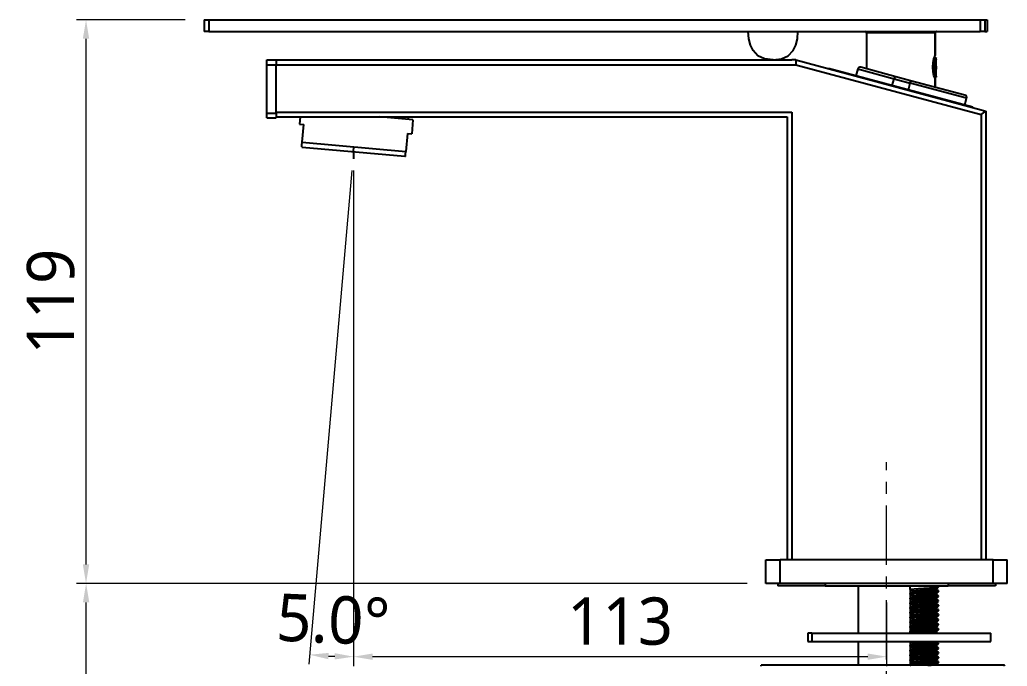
# Model space of a CAD drawing. Extents: x 0 to 790, y 0 to 579.
# Drawn here: x 324.6 to 533.3, y 228.8 to 365.4 of the extents above; entities that cross this region are included whole.
import ezdxf

# ---------------------------------------------------------------- set-up
doc = ezdxf.new("R2010")
doc.units = 0
doc.header["$LTSCALE"] = 10
doc.header["$MEASUREMENT"] = 0
doc.header["$PDMODE"] = 3
doc.header["$PDSIZE"] = -10
doc.linetypes.add('CENTER', pattern=[2, 1.25, -0.25, 0.25, -0.25])
doc.layers.get('0').update_dxf_attribs({"linetype": 'CONTINUOUS'})
doc.layers.get('DEFPOINTS').update_dxf_attribs({"linetype": 'CONTINUOUS'})
doc.layers.add('1', color=7, linetype='CONTINUOUS')
doc.layers.add('BODY', color=7, linetype='CONTINUOUS')
doc.styles.add('Daelim Dimension', font='NanumGothic_1.ttf')
doc.dimstyles.new('DEFAULT', dxfattribs={"dimscale": 2, "dimtxt": 2, "dimasz": 2, "dimexe": 0, "dimexo": 2, "dimgap": 1, "dimtad": 1, "dimdec": 0, "dimzin": 9, "dimdsep": 46, "dimtxsty": 'Daelim Dimension', "dimcen": 0.5, "dimclrd": 5, "dimclre": 5, "dimclrt": 256, "dimadec": 1, "dimazin": 0, "dimtfac": 1, "dimtdec": 0, "dimtix": 1, "dimtmove": 0, "dimatfit": 3, "dimfxl": 1, "dimtolj": 1, "dimtzin": 1, "dimlwd": 9, "dimlwe": 9, "dimarcsym": 0})

# ---------------------------------------------------------------- blocks, each defined once
blk = doc.blocks.new('*D11')
at = {"color": 5, "lineweight": 9, "ltscale": 0.5, "transparency": 16777216}
for p, q in [((395.18, 333.52), (395.18, 228.83)), ((507.82, 242.31), (507.82, 228.83)), ((503.82, 230.83), (399.18, 230.83))]:
    blk.add_line(p, q, dxfattribs=at)
at = {"color": 5, "ltscale": 0.5, "transparency": 16777216}
for points in [[(399.18, 231.5), (399.18, 230.16), (395.18, 230.83)], [(503.82, 231.5), (503.82, 230.16), (507.82, 230.83)]]:
    blk.add_solid(points, dxfattribs=at)
at = {"layer": 'DEFPOINTS', "color": 0, "ltscale": 0.5, "transparency": 16777216}
for p in [(395.18, 337.52), (507.82, 246.31), (395.18, 230.83)]:
    blk.add_point(p, dxfattribs=at)
at = {"color": 7, "ltscale": 0.5, "transparency": 16777216, "insert": (451.5, 238.28), "char_height": 10, "attachment_point": 5, "style": 'Daelim Dimension'}
blk.add_mtext('\\A1;113', dxfattribs=at)
blk = doc.blocks.new('*D12')
at = {"color": 5, "lineweight": 9, "ltscale": 0.5, "transparency": 16777216}
for p, q in [((394.83, 333.54), (385.7, 229.24)), ((395.18, 332), (395.18, 228.83))]:
    blk.add_line(p, q, dxfattribs=at)
blk.add_arc((395.18, 337.52), 106.69, 267.1482, 267.8518, dxfattribs=at)
at = {"color": 5, "ltscale": 0.5, "transparency": 16777216}
for points in [[(389.82, 230.3), (389.91, 231.63), (385.88, 231.24)], [(391.19, 231.57), (391.16, 230.24), (395.18, 230.83)]]:
    blk.add_solid(points, dxfattribs=at)
at = {"layer": 'DEFPOINTS', "color": 0, "ltscale": 0.5, "transparency": 16777216}
for p in [(395.26, 338.52), (395.18, 337.52), (395.18, 337.52), (395.18, 336), (388.97, 231.01)]:
    blk.add_point(p, dxfattribs=at)
at = {"color": 7, "ltscale": 0.5, "transparency": 16777216, "insert": (390.86, 238.61), "char_height": 10, "attachment_point": 5, "rotation": 357.5, "style": 'Daelim Dimension'}
blk.add_mtext('\\A1;5.0°', dxfattribs=at)
blk = doc.blocks.new('*D13')
at = {"color": 5, "lineweight": 9, "ltscale": 0.5, "transparency": 16777216}
for p, q in [((359.61, 365.37), (336.63, 365.37)), ((338.63, 250.31), (338.63, 361.37)), ((478.32, 246.31), (336.63, 246.31))]:
    blk.add_line(p, q, dxfattribs=at)
at = {"color": 5, "ltscale": 0.5, "transparency": 16777216}
for points in [[(337.96, 361.37), (339.3, 361.37), (338.63, 365.37)], [(337.96, 250.31), (339.3, 250.31), (338.63, 246.31)]]:
    blk.add_solid(points, dxfattribs=at)
at = {"layer": 'DEFPOINTS', "color": 0, "ltscale": 0.5, "transparency": 16777216}
for p in [(338.63, 365.37), (363.61, 365.37), (482.32, 246.31)]:
    blk.add_point(p, dxfattribs=at)
at = {"color": 7, "ltscale": 0.5, "transparency": 16777216, "insert": (331.19, 305.84), "char_height": 10, "attachment_point": 5, "rotation": 90, "style": 'Daelim Dimension'}
blk.add_mtext('\\A1;119', dxfattribs=at)
blk = doc.blocks.new('*D15')
at = {"color": 5, "lineweight": 9, "ltscale": 0.5, "transparency": 16777216}
for p, q in [((478.32, 246.31), (336.65, 246.31)), ((338.65, 140.37), (338.65, 242.31)), ((492.32, 136.37), (336.65, 136.37))]:
    blk.add_line(p, q, dxfattribs=at)
at = {"color": 5, "ltscale": 0.5, "transparency": 16777216}
for points in [[(337.98, 242.31), (339.32, 242.31), (338.65, 246.31)], [(337.98, 140.37), (339.32, 140.37), (338.65, 136.37)]]:
    blk.add_solid(points, dxfattribs=at)
at = {"layer": 'DEFPOINTS', "color": 0, "ltscale": 0.5, "transparency": 16777216}
for p in [(338.65, 246.31), (482.32, 246.31), (496.32, 136.37)]:
    blk.add_point(p, dxfattribs=at)
at = {"color": 7, "ltscale": 0.5, "transparency": 16777216, "insert": (331.22, 191.34), "char_height": 10, "attachment_point": 5, "rotation": 90, "style": 'Daelim Dimension'}
blk.add_mtext('\\A1;550', dxfattribs=at)

msp = doc.modelspace()

# ---------------------------------------------------------------- linework, layer by layer
at = {"color": 7}
msp.add_line((527.82, 345.36), (528.82, 346.09), dxfattribs=at)
at = {"ltscale": 0.5}
for q in [(395.26, 338.52), (395.18, 336)]:
    msp.add_line((395.18, 337.52), q, dxfattribs=at)
at = {"layer": '1', "color": 7, "linetype": 'Continuous'}
for p, q in [((363.61, 365.37), (364.6, 365.37)), ((363.61, 365.37), (363.61, 362.87)), ((364.6, 365.37), (527.59, 365.37)), ((364.6, 365.37), (364.6, 362.87)), ((527.59, 365.37), (528.6, 365.37)), ((527.59, 365.37), (527.59, 362.87)), ((528.6, 365.37), (529.04, 365.37)), ((528.6, 365.37), (528.6, 362.87)), ((529.04, 365.37), (529.04, 362.87)), ((364.6, 362.87), (363.61, 362.87)), ((364.6, 362.87), (527.59, 362.87)), ((503.57, 362.57), (503.57, 354.99)), ((518.07, 362.57), (503.57, 362.57)), ((518.07, 357.8), (518.07, 362.57)), ((518.07, 362.57), (518.07, 362.57)), ((518.07, 362.57), (518.07, 357.82)), ((528.6, 362.87), (527.59, 362.87)), ((528.6, 362.87), (529.04, 362.87)), ((518.07, 357.82), (518.07, 357.81)), ((376.82, 355.87), (376.82, 356.87)), ((376.82, 356.87), (378.82, 356.87)), ((376.82, 345.67), (376.82, 355.87)), ((376.82, 355.87), (378.82, 355.87)), ((378.82, 356.87), (486.82, 356.87)), ((378.82, 356.87), (378.82, 355.87)), ((378.82, 355.87), (488.62, 355.87)), ((378.82, 345.67), (378.82, 355.87)), ((486.82, 356.87), (487.82, 356.87)), ((488.62, 356.87), (487.82, 356.87)), ((488.62, 356.87), (527.82, 346.36)), ((488.62, 356.87), (488.62, 355.87)), ((488.62, 355.87), (527.82, 345.36)), ((526.07, 346.9), (495.57, 355.07)), ((495.57, 355.07), (495.57, 355)), ((501.74, 354.97), (501.35, 353.52)), ((501.74, 354.97), (509.41, 352.91)), ((509.77, 353.33), (502.35, 355.32)), ((518.02, 353.95), (518.02, 354.94)), ((509.02, 351.46), (509.41, 352.91)), ((509.41, 352.91), (512.83, 351.99)), ((512.9, 352.49), (509.77, 353.33)), ((518.07, 351.11), (518.07, 352.92)), ((518.07, 352.92), (518.07, 351.11)), ((518.11, 353.05), (518.32, 353.27)), ((518.32, 353.43), (518.32, 353.27)), ((512.45, 350.55), (512.83, 351.99)), ((524.73, 348.81), (512.83, 351.99)), ((524.38, 349.42), (512.9, 352.49)), ((524.34, 347.36), (524.73, 348.81)), ((526.07, 346.9), (526.07, 346.83)), ((376.82, 344.67), (376.82, 345.67)), ((376.82, 345.67), (378.82, 345.67)), ((376.82, 344.67), (378.82, 344.67)), ((378.82, 345.87), (487.82, 345.87)), ((378.82, 345.67), (378.82, 344.67)), ((378.82, 344.87), (486.82, 344.87)), ((383.87, 344.87), (383.74, 343.34)), ((407.71, 344.25), (400.73, 344.87)), ((406.76, 344.87), (406.71, 344.34)), ((486.82, 344.87), (486.82, 337.81)), ((487.82, 345.87), (487.82, 337.81)), ((527.82, 346.36), (528.82, 346.09)), ((527.82, 345.36), (527.82, 337.81)), ((528.82, 346.09), (528.82, 337.81)), ((383.74, 343.34), (384.64, 343.26)), ((384.31, 339.48), (384.64, 343.26)), ((407.71, 344.25), (407.45, 341.27)), ((406.55, 341.34), (406.22, 337.56)), ((406.55, 341.34), (407.45, 341.27)), ((384.31, 339.48), (406.22, 337.56)), ((384.32, 338.47), (384.32, 338.47)), ((384.32, 338.47), (406.03, 336.57)), ((486.82, 337.81), (486.82, 251.31)), ((487.82, 337.81), (487.82, 251.31)), ((527.82, 337.81), (527.82, 251.31)), ((528.82, 337.81), (528.82, 251.31)), ((482.32, 251.31), (485.32, 251.31)), ((482.32, 246.31), (482.32, 251.31)), ((530.32, 251.31), (485.32, 251.31)), ((485.32, 246.31), (485.32, 251.31)), ((530.32, 246.31), (530.32, 251.31)), ((530.32, 251.31), (533.32, 251.31)), ((533.32, 246.31), (533.32, 251.31)), ((485.32, 246.31), (482.32, 246.31)), ((484.82, 246.31), (484.82, 245.81)), ((530.32, 246.31), (485.32, 246.31)), ((494.82, 246.31), (494.82, 245.81)), ((520.82, 246.31), (520.82, 245.81)), ((533.32, 246.31), (530.32, 246.31)), ((530.82, 246.31), (530.82, 245.81)), ((494.82, 245.81), (484.82, 245.81)), ((494.82, 245.81), (520.82, 245.81)), ((501.82, 245.81), (501.82, 235.81)), ((512.82, 245.03), (512.82, 245.81)), ((512.82, 245.02), (512.82, 244.21)), ((512.82, 244.03), (512.82, 244.2)), ((518.82, 245.53), (518.82, 245.81)), ((518.82, 244.53), (518.82, 244.7)), ((530.82, 245.81), (520.82, 245.81)), ((512.82, 244.02), (512.82, 243.2)), ((512.82, 243.03), (512.82, 243.2)), ((512.82, 243.03), (512.82, 242.2)), ((512.82, 242.03), (512.82, 242.2)), ((518.82, 243.53), (518.82, 243.7)), ((518.82, 242.53), (518.82, 242.7)), ((512.82, 242.03), (512.82, 241.2)), ((512.82, 241.03), (512.82, 241.2)), ((512.82, 241.02), (512.82, 240.2)), ((512.82, 240.03), (512.82, 240.2)), ((512.82, 240.03), (512.82, 239.2)), ((513.39, 241.52), (513.39, 241.54)), ((518.82, 241.53), (518.82, 241.7)), ((518.82, 240.53), (518.82, 240.7)), ((512.82, 239.03), (512.82, 239.2)), ((512.82, 239.03), (512.82, 238.2)), ((512.82, 238.03), (512.82, 238.2)), ((512.82, 238.02), (512.82, 237.2)), ((515.54, 237.75), (515.54, 237.95)), ((518.82, 239.53), (518.82, 239.7)), ((518.82, 238.53), (518.82, 238.7)), ((512.82, 237.03), (512.82, 237.2)), ((512.82, 237.02), (512.82, 236.2)), ((512.82, 236.03), (512.82, 236.2)), ((512.82, 236.03), (512.82, 235.81)), ((518.82, 237.53), (518.82, 237.7)), ((518.82, 236.53), (518.82, 236.7)), ((491.17, 235.81), (491.17, 234.01)), ((492.02, 235.81), (491.17, 235.81)), ((491.17, 234.01), (492.02, 234.01)), ((492.02, 235.81), (529.82, 235.81)), ((492.02, 235.81), (492.02, 234.01)), ((492.02, 234.01), (529.82, 234.01)), ((501.82, 234.01), (501.82, 229.01)), ((512.82, 234.01), (512.82, 233.2)), ((518.25, 234), (518.25, 234.01)), ((529.82, 234.01), (529.82, 235.81)), ((512.82, 233.03), (512.82, 233.2)), ((512.82, 233.2), (512.82, 233.2)), ((512.82, 233.02), (512.82, 232.21)), ((512.82, 232.03), (512.82, 232.2)), ((512.82, 232.03), (512.82, 231.2)), ((518.82, 233.53), (518.82, 233.7)), ((518.82, 232.53), (518.82, 232.7)), ((518.82, 231.53), (518.82, 231.7)), ((512.82, 231.03), (512.82, 231.2)), ((512.82, 231.03), (512.82, 230.21)), ((512.82, 230.03), (512.82, 230.2)), ((512.82, 230.02), (512.82, 229.21)), ((518.82, 230.53), (518.82, 230.7)), ((518.82, 229.53), (518.82, 229.7)), ((532.62, 229.01), (481.32, 229.01)), ((512.82, 229.03), (512.82, 229.2)), ((512.82, 229.03), (512.82, 229.01))]:
    msp.add_line(p, q, dxfattribs=at)
for points in [[(483.82, 356.87, 0), (482.03, 357.09, 0), (480.63, 357.75, 0), (479.59, 358.86, 0), (479.03, 360, 0), (478.68, 361.35, 0), (478.57, 362.87, 0)], [(483.82, 356.87, 0), (485.61, 357.09, 0), (487.01, 357.75, 0), (488.05, 358.86, 0), (488.61, 360, 0), (488.96, 361.35, 0), (489.07, 362.87, 0)], [(518.37, 362.87, 0), (518.36, 362.87, 0), (518.35, 362.86, 0), (518.34, 362.86, 0), (518.33, 362.86, 0), (518.32, 362.86, 0), (518.31, 362.86, 0), (518.3, 362.86, 0), (518.29, 362.86, 0), (518.28, 362.85, 0), (518.28, 362.85, 0), (518.27, 362.85, 0), (518.26, 362.84, 0), (518.25, 362.84, 0), (518.24, 362.84, 0), (518.23, 362.83, 0), (518.22, 362.83, 0), (518.22, 362.82, 0), (518.21, 362.82, 0), (518.2, 362.81, 0), (518.19, 362.81, 0), (518.18, 362.8, 0), (518.18, 362.8, 0), (518.17, 362.79, 0), (518.16, 362.78, 0), (518.16, 362.78, 0), (518.15, 362.77, 0), (518.14, 362.76, 0), (518.14, 362.76, 0), (518.13, 362.75, 0), (518.13, 362.74, 0), (518.12, 362.73, 0), (518.12, 362.73, 0), (518.11, 362.72, 0), (518.11, 362.71, 0), (518.1, 362.7, 0), (518.1, 362.69, 0), (518.09, 362.68, 0), (518.09, 362.68, 0), (518.09, 362.67, 0), (518.08, 362.66, 0), (518.08, 362.65, 0), (518.08, 362.64, 0), (518.08, 362.63, 0), (518.07, 362.62, 0), (518.07, 362.61, 0), (518.07, 362.6, 0), (518.07, 362.59, 0), (518.07, 362.58, 0), (518.07, 362.57, 0), (518.07, 362.57, 0)], [(518.07, 352.92, 0), (518.07, 352.92, 0), (518.07, 352.92, 0), (518.07, 352.92, 0), (518.06, 352.93, 0), (517.99, 353.1, 0), (517.82, 353.61, 0), (517.65, 354.4, 0), (517.58, 355.36, 0), (517.65, 356.32, 0), (517.82, 357.11, 0), (517.99, 357.63, 0), (518.06, 357.8, 0), (518.07, 357.81, 0), (518.07, 357.81, 0), (518.07, 357.82, 0), (518.07, 357.82, 0)], [(518.02, 353.95, 0), (517.96, 355.05, 0), (517.91, 355.82, 0), (517.87, 356.54, 0), (517.83, 357.14, 0)], [(517.88, 357.29, 0), (517.93, 356.63, 0), (517.96, 356.1, 0), (517.99, 355.53, 0), (518.02, 354.94, 0)], [(518.11, 357.24, 0), (517.95, 357.51, 0)], [(518.24, 357.25, 0), (518.16, 357.23, 0), (518.1, 357.25, 0)], [(518.1, 357.24, 0), (518.13, 357.18, 0), (518.14, 357.1, 0), (518.17, 356.88, 0), (518.22, 356.3, 0), (518.32, 354.94, 0)], [(518.32, 357.39, 0), (518.23, 357.25, 0)], [(518.24, 357.25, 0), (518.24, 357.26, 0), (518.25, 357.26, 0), (518.26, 357.25, 0), (518.32, 356.94, 0)], [(518.32, 356.94, 0), (518.32, 357.3, 0), (518.32, 357.4, 0)], [(518.32, 354.94, 0), (518.32, 355.71, 0), (518.32, 356.18, 0), (518.32, 356.6, 0), (518.32, 356.94, 0)], [(517.75, 356.83, 0), (517.75, 356.78, 0), (517.75, 356.72, 0), (517.75, 356.67, 0), (517.75, 356.62, 0), (517.75, 356.56, 0), (517.75, 356.51, 0), (517.75, 356.45, 0), (517.75, 356.39, 0), (517.75, 356.34, 0), (517.75, 356.28, 0), (517.75, 356.22, 0), (517.75, 356.16, 0), (517.75, 356.1, 0), (517.75, 356.04, 0), (517.75, 355.98, 0), (517.75, 355.92, 0), (517.75, 355.86, 0), (517.75, 355.79, 0), (517.75, 355.73, 0), (517.75, 355.67, 0), (517.75, 355.61, 0), (517.75, 355.54, 0), (517.75, 355.48, 0), (517.75, 355.42, 0), (517.75, 355.36, 0), (517.75, 355.29, 0), (517.75, 355.23, 0), (517.75, 355.17, 0), (517.75, 355.11, 0), (517.75, 355.04, 0), (517.75, 354.98, 0), (517.75, 354.92, 0), (517.75, 354.86, 0), (517.75, 354.8, 0), (517.75, 354.73, 0), (517.75, 354.67, 0), (517.75, 354.61, 0), (517.75, 354.55, 0), (517.75, 354.5, 0), (517.75, 354.44, 0), (517.75, 354.38, 0), (517.75, 354.32, 0), (517.75, 354.26, 0), (517.75, 354.21, 0), (517.75, 354.15, 0), (517.75, 354.1, 0), (517.75, 354.04, 0), (517.75, 353.99, 0), (517.75, 353.94, 0), (517.75, 353.89, 0)], [(518.32, 353.43, 0), (518.23, 353.68, 0), (518.15, 354.08, 0), (518.02, 354.94, 0)], [(518.32, 353.43, 0), (518.32, 353.82, 0), (518.32, 354.16, 0), (518.32, 354.54, 0), (518.32, 354.94, 0)], [(509.77, 353.33, 0), (509.76, 353.34, 0), (509.75, 353.34, 0), (509.74, 353.34, 0), (509.74, 353.34, 0), (509.73, 353.34, 0), (509.72, 353.34, 0), (509.71, 353.34, 0), (509.71, 353.33, 0), (509.7, 353.33, 0), (509.69, 353.33, 0), (509.68, 353.33, 0), (509.67, 353.32, 0), (509.67, 353.32, 0), (509.66, 353.31, 0), (509.65, 353.31, 0), (509.64, 353.3, 0), (509.63, 353.3, 0), (509.62, 353.29, 0), (509.62, 353.28, 0), (509.61, 353.28, 0), (509.6, 353.27, 0), (509.59, 353.26, 0), (509.58, 353.25, 0), (509.58, 353.24, 0), (509.57, 353.24, 0), (509.56, 353.23, 0), (509.55, 353.22, 0), (509.54, 353.21, 0), (509.54, 353.2, 0), (509.53, 353.18, 0), (509.52, 353.17, 0), (509.51, 353.16, 0), (509.51, 353.15, 0), (509.5, 353.14, 0), (509.49, 353.12, 0), (509.49, 353.11, 0), (509.48, 353.1, 0), (509.47, 353.09, 0), (509.47, 353.07, 0), (509.46, 353.06, 0), (509.46, 353.04, 0), (509.45, 353.03, 0), (509.44, 353.02, 0), (509.44, 353, 0), (509.43, 352.99, 0), (509.43, 352.97, 0), (509.42, 352.96, 0), (509.42, 352.94, 0), (509.41, 352.93, 0), (509.41, 352.91, 0)], [(517.75, 353.96, 0), (517.76, 353.9, 0), (517.76, 353.86, 0)], [(517.76, 353.5, 0), (517.8, 353.5, 0), (517.84, 353.48, 0)], [(518.02, 353.95, 0), (518.06, 353.26, 0), (518.07, 353.1, 0), (518.08, 353.06, 0), (518.09, 353.04, 0)], [(518.06, 352.96, 0), (518.07, 352.92, 0), (518.07, 352.92, 0), (518.07, 352.92, 0), (518.07, 352.92, 0)], [(512.83, 351.99, 0), (512.84, 352.01, 0), (512.84, 352.02, 0), (512.85, 352.04, 0), (512.85, 352.06, 0), (512.85, 352.07, 0), (512.86, 352.09, 0), (512.86, 352.1, 0), (512.86, 352.12, 0), (512.87, 352.13, 0), (512.87, 352.14, 0), (512.87, 352.16, 0), (512.88, 352.17, 0), (512.88, 352.19, 0), (512.88, 352.2, 0), (512.89, 352.22, 0), (512.89, 352.23, 0), (512.89, 352.24, 0), (512.89, 352.26, 0), (512.9, 352.27, 0), (512.9, 352.28, 0), (512.9, 352.29, 0), (512.9, 352.31, 0), (512.9, 352.32, 0), (512.91, 352.33, 0), (512.91, 352.34, 0), (512.91, 352.35, 0), (512.91, 352.36, 0), (512.91, 352.37, 0), (512.91, 352.38, 0), (512.91, 352.39, 0), (512.92, 352.4, 0), (512.92, 352.41, 0), (512.92, 352.42, 0), (512.92, 352.43, 0), (512.92, 352.43, 0), (512.92, 352.44, 0), (512.92, 352.45, 0), (512.92, 352.45, 0), (512.92, 352.46, 0), (512.92, 352.46, 0), (512.92, 352.47, 0), (512.92, 352.47, 0), (512.91, 352.48, 0), (512.91, 352.48, 0), (512.91, 352.48, 0), (512.91, 352.49, 0), (512.91, 352.49, 0), (512.91, 352.49, 0), (512.91, 352.49, 0), (512.9, 352.49, 0)], [(384.22, 338.49, 0), (384.22, 338.49, 0), (384.22, 338.5, 0), (384.22, 338.53, 0), (384.23, 338.63, 0), (384.25, 338.86, 0), (384.31, 339.48, 0)], [(406.13, 336.57, 0), (406.13, 336.57, 0), (406.14, 336.58, 0), (406.14, 336.61, 0), (406.15, 336.71, 0), (406.17, 336.93, 0), (406.22, 337.56, 0)], [(512.82, 245.03, 0), (512.82, 245.04, 0), (512.83, 245.05, 0), (512.87, 245.06, 0), (513.03, 245.09, 0), (513.65, 245.15, 0), (514.57, 245.21, 0), (515.67, 245.28, 0), (516.92, 245.34, 0), (517.97, 245.41, 0), (518.59, 245.47, 0), (518.74, 245.5, 0), (518.8, 245.52, 0)], [(512.83, 245.02, 0), (512.82, 245.03, 0), (512.82, 245.03, 0)], [(512.82, 244.03, 0), (512.82, 244.04, 0), (512.83, 244.05, 0), (512.87, 244.06, 0), (513.04, 244.09, 0), (513.66, 244.15, 0), (514.59, 244.22, 0), (515.7, 244.28, 0), (516.96, 244.34, 0), (518.01, 244.41, 0), (518.61, 244.47, 0), (518.75, 244.5, 0), (518.81, 244.52, 0)], [(512.83, 245.02, 0), (513.14, 244.84, 0), (513.38, 244.7, 0)], [(518.82, 244.7, 0), (518.82, 244.69, 0), (518.8, 244.68, 0), (518.76, 244.67, 0), (518.6, 244.64, 0), (517.98, 244.57, 0), (517.05, 244.51, 0), (515.95, 244.45, 0), (514.69, 244.39, 0), (513.64, 244.32, 0), (513.03, 244.26, 0), (512.89, 244.23, 0), (512.83, 244.21, 0)], [(513.38, 244.53, 0), (513.07, 244.35, 0), (512.83, 244.21, 0)], [(513.37, 244.71, 0), (513.38, 244.73, 0), (513.41, 244.74, 0), (513.54, 244.77, 0), (514.03, 244.83, 0), (514.78, 244.89, 0), (515.67, 244.95, 0), (516.69, 245.02, 0), (517.55, 245.09, 0), (518.06, 245.15, 0), (518.19, 245.17, 0), (518.25, 245.2, 0)], [(513.37, 244.72, 0), (513.37, 244.61, 0), (513.37, 244.52, 0)], [(513.37, 243.71, 0), (513.38, 243.73, 0), (513.41, 243.74, 0), (513.55, 243.78, 0), (514.05, 243.84, 0), (514.8, 243.9, 0), (515.7, 243.96, 0), (516.72, 244.02, 0), (517.58, 244.09, 0), (518.08, 244.15, 0), (518.21, 244.18, 0), (518.26, 244.2, 0)], [(513.38, 244.53, 0), (513.45, 244.56, 0), (513.54, 244.57, 0), (513.77, 244.61, 0), (514.41, 244.67, 0), (515.95, 244.77, 0), (516.85, 244.83, 0), (517.6, 244.89, 0), (518.1, 244.95, 0), (518.22, 244.98, 0), (518.26, 245, 0), (518.27, 245.01, 0)], [(518.25, 245.2, 0), (518.56, 245.38, 0), (518.81, 245.52, 0)], [(518.81, 244.71, 0), (518.5, 244.89, 0), (518.25, 245.03, 0)], [(518.26, 244.2, 0), (518.57, 244.38, 0), (518.82, 244.52, 0)], [(518.27, 245.01, 0), (518.27, 245.12, 0), (518.27, 245.21, 0)], [(518.27, 244.01, 0), (518.27, 244.12, 0), (518.27, 244.21, 0)], [(518.81, 244.71, 0), (518.82, 244.7, 0), (518.82, 244.7, 0)], [(512.83, 244.02, 0), (512.82, 244.03, 0), (512.82, 244.03, 0)], [(512.82, 244.02, 0), (513.13, 243.84, 0), (513.37, 243.71, 0)], [(512.82, 243.03, 0), (512.82, 243.04, 0), (512.83, 243.05, 0), (512.87, 243.06, 0), (513.03, 243.09, 0), (513.65, 243.15, 0), (514.57, 243.21, 0), (515.67, 243.27, 0), (516.92, 243.34, 0), (517.97, 243.41, 0), (518.59, 243.47, 0), (518.74, 243.5, 0), (518.8, 243.52, 0)], [(512.84, 243.02, 0), (512.82, 243.02, 0), (512.82, 243.03, 0)], [(513.38, 242.53, 0), (513.07, 242.35, 0), (512.82, 242.21, 0)], [(518.82, 243.7, 0), (518.82, 243.69, 0), (518.8, 243.68, 0), (518.76, 243.67, 0), (518.6, 243.64, 0), (517.99, 243.57, 0), (517.07, 243.52, 0), (515.97, 243.45, 0), (514.72, 243.39, 0), (513.67, 243.32, 0), (513.05, 243.26, 0), (512.9, 243.23, 0), (512.83, 243.21, 0)], [(513.39, 243.53, 0), (513.08, 243.35, 0), (512.83, 243.21, 0)], [(512.83, 243.02, 0), (513.13, 242.84, 0), (513.37, 242.71, 0)], [(518.82, 242.7, 0), (518.82, 242.69, 0), (518.8, 242.68, 0), (518.76, 242.67, 0), (518.6, 242.63, 0), (517.98, 242.58, 0), (517.05, 242.51, 0), (515.94, 242.45, 0), (514.69, 242.38, 0), (513.64, 242.32, 0), (513.03, 242.26, 0), (512.89, 242.23, 0), (512.83, 242.21, 0)], [(512.87, 242.06, 0), (513.09, 242.1, 0), (513.49, 242.14, 0), (514.4, 242.2, 0), (515.41, 242.26, 0), (516.46, 242.32, 0), (517.44, 242.37, 0), (518.21, 242.43, 0), (518.65, 242.48, 0), (518.76, 242.5, 0), (518.81, 242.52, 0)], [(513.37, 243.72, 0), (513.37, 243.61, 0), (513.37, 243.52, 0)], [(513.37, 242.71, 0), (513.38, 242.73, 0), (513.41, 242.74, 0), (513.54, 242.77, 0), (514.04, 242.83, 0), (514.78, 242.89, 0), (515.67, 242.95, 0), (516.68, 243.02, 0), (517.55, 243.09, 0), (518.06, 243.15, 0), (518.25, 243.19, 0)], [(513.37, 242.72, 0), (513.37, 242.61, 0), (513.37, 242.52, 0)], [(513.38, 243.53, 0), (513.44, 243.55, 0), (513.52, 243.57, 0), (513.75, 243.6, 0), (514.38, 243.66, 0), (515.92, 243.77, 0), (516.83, 243.83, 0), (517.59, 243.89, 0), (518.09, 243.95, 0), (518.22, 243.98, 0), (518.26, 244, 0), (518.27, 244.01, 0)], [(513.38, 242.53, 0), (513.45, 242.55, 0), (513.54, 242.57, 0), (513.77, 242.61, 0), (514.4, 242.67, 0), (515.94, 242.77, 0), (516.84, 242.83, 0), (517.59, 242.89, 0), (518.09, 242.95, 0), (518.22, 242.98, 0), (518.26, 243, 0), (518.27, 243.01, 0)], [(513.38, 241.73, 0), (513.46, 241.76, 0), (513.56, 241.78, 0), (513.84, 241.81, 0), (514.56, 241.88, 0), (515.38, 241.94, 0), (516.25, 241.99, 0), (517.07, 242.05, 0), (517.74, 242.11, 0), (518.11, 242.16, 0), (518.25, 242.2, 0)], [(518.25, 243.19, 0), (518.56, 243.38, 0), (518.81, 243.52, 0)], [(518.25, 242.2, 0), (518.57, 242.38, 0), (518.81, 242.52, 0)], [(518.81, 243.71, 0), (518.51, 243.88, 0), (518.27, 244.02, 0)], [(518.27, 243.01, 0), (518.27, 243.12, 0), (518.27, 243.21, 0)], [(518.81, 242.71, 0), (518.51, 242.88, 0), (518.27, 243.02, 0)], [(518.27, 242.01, 0), (518.27, 242.12, 0), (518.27, 242.21, 0)], [(518.8, 242.71, 0), (518.82, 242.7, 0), (518.82, 242.7, 0)], [(518.81, 243.71, 0), (518.82, 243.7, 0), (518.82, 243.7, 0)], [(512.84, 242.01, 0), (512.82, 242.02, 0), (512.82, 242.03, 0)], [(518.82, 241.7, 0), (518.82, 241.69, 0), (518.8, 241.68, 0), (518.76, 241.66, 0), (518.59, 241.63, 0), (517.94, 241.57, 0), (516.97, 241.51, 0), (515.82, 241.45, 0), (514.67, 241.38, 0), (513.7, 241.32, 0), (513.05, 241.26, 0), (512.88, 241.23, 0), (512.83, 241.21, 0), (512.82, 241.2, 0), (512.82, 241.2, 0)], [(512.82, 241.03, 0), (512.82, 241.04, 0), (512.83, 241.05, 0), (512.87, 241.06, 0), (513.03, 241.09, 0), (513.65, 241.15, 0), (514.57, 241.21, 0), (515.67, 241.28, 0), (516.92, 241.34, 0), (517.98, 241.41, 0), (518.59, 241.47, 0), (518.74, 241.5, 0), (518.8, 241.52, 0)], [(512.83, 241.02, 0), (512.82, 241.03, 0), (512.82, 241.03, 0)], [(512.82, 241.02, 0), (513.14, 240.84, 0), (513.38, 240.7, 0)], [(512.82, 240.03, 0), (512.82, 240.04, 0), (512.83, 240.05, 0), (512.87, 240.06, 0), (513.04, 240.09, 0), (513.66, 240.15, 0), (514.59, 240.22, 0), (515.7, 240.28, 0), (516.96, 240.34, 0), (518.01, 240.41, 0), (518.61, 240.47, 0), (518.75, 240.5, 0), (518.81, 240.52, 0)], [(512.83, 240.02, 0), (512.82, 240.03, 0), (512.82, 240.03, 0)], [(518.82, 240.7, 0), (518.82, 240.69, 0), (518.8, 240.68, 0), (518.76, 240.67, 0), (518.6, 240.64, 0), (517.99, 240.57, 0), (517.06, 240.51, 0), (515.96, 240.45, 0), (514.7, 240.39, 0), (513.65, 240.32, 0), (513.04, 240.26, 0), (512.89, 240.23, 0), (512.83, 240.21, 0)], [(513.39, 240.53, 0), (513.07, 240.35, 0), (512.83, 240.21, 0)], [(512.82, 240.02, 0), (513.13, 239.84, 0), (513.37, 239.71, 0)], [(513.39, 241.7, 0), (513.08, 241.87, 0), (512.84, 242.01, 0)], [(512.86, 242.06, 0), (513.16, 241.88, 0), (513.4, 241.74, 0)], [(513.46, 241.56, 0), (513.15, 241.38, 0), (512.91, 241.23, 0)], [(513.37, 240.71, 0), (513.38, 240.73, 0), (513.41, 240.74, 0), (513.54, 240.77, 0), (514.03, 240.83, 0), (514.78, 240.89, 0), (515.67, 240.96, 0), (516.69, 241.02, 0), (517.56, 241.09, 0), (518.07, 241.15, 0), (518.2, 241.18, 0), (518.25, 241.2, 0)], [(513.37, 240.72, 0), (513.37, 240.61, 0), (513.37, 240.52, 0)], [(513.37, 239.71, 0), (513.38, 239.73, 0), (513.41, 239.74, 0), (513.54, 239.77, 0), (514.04, 239.84, 0), (514.79, 239.9, 0), (515.69, 239.96, 0), (516.71, 240.02, 0), (517.58, 240.09, 0), (518.08, 240.15, 0), (518.2, 240.18, 0), (518.26, 240.2, 0)], [(513.38, 241.73, 0), (513.38, 241.62, 0), (513.38, 241.53, 0)], [(513.38, 241.53, 0), (513.39, 241.54, 0), (513.4, 241.54, 0)], [(513.38, 239.53, 0), (513.45, 239.56, 0), (513.54, 239.57, 0), (513.77, 239.61, 0), (514.41, 239.67, 0), (515.95, 239.77, 0), (516.84, 239.83, 0), (517.59, 239.89, 0), (518.09, 239.95, 0), (518.22, 239.98, 0), (518.26, 240, 0), (518.27, 240.01, 0)], [(513.39, 240.53, 0), (513.54, 240.57, 0), (513.78, 240.61, 0), (514.42, 240.67, 0), (515.96, 240.77, 0), (516.85, 240.83, 0), (517.6, 240.89, 0), (518.1, 240.95, 0), (518.22, 240.98, 0), (518.26, 241, 0), (518.27, 241.01, 0)], [(513.45, 241.56, 0), (513.9, 241.62, 0), (514.64, 241.68, 0), (516.14, 241.79, 0), (516.98, 241.84, 0), (517.66, 241.9, 0), (518.11, 241.96, 0), (518.23, 241.99, 0), (518.26, 242, 0), (518.27, 242.01, 0)], [(518.25, 241.2, 0), (518.56, 241.38, 0), (518.81, 241.52, 0)], [(518.27, 242.02, 0), (518.26, 242.03, 0), (518.26, 242.03, 0)], [(518.26, 240.2, 0), (518.57, 240.38, 0), (518.82, 240.52, 0)], [(518.82, 241.71, 0), (518.51, 241.88, 0), (518.27, 242.02, 0)], [(518.27, 241.01, 0), (518.27, 241.12, 0), (518.27, 241.21, 0)], [(518.81, 240.71, 0), (518.51, 240.88, 0), (518.27, 241.02, 0)], [(518.27, 240.01, 0), (518.27, 240.12, 0), (518.27, 240.21, 0)], [(518.81, 239.71, 0), (518.51, 239.88, 0), (518.27, 240.02, 0)], [(518.81, 241.71, 0), (518.82, 241.7, 0), (518.82, 241.7, 0)], [(518.81, 240.71, 0), (518.82, 240.7, 0), (518.82, 240.7, 0)], [(513.38, 239.53, 0), (513.07, 239.35, 0), (512.82, 239.21, 0)], [(512.82, 239.03, 0), (512.82, 239.04, 0), (512.83, 239.05, 0), (512.88, 239.06, 0), (513.05, 239.1, 0), (513.7, 239.16, 0), (514.67, 239.22, 0), (515.82, 239.28, 0), (516.97, 239.35, 0), (517.94, 239.41, 0), (518.59, 239.47, 0), (518.76, 239.5, 0), (518.8, 239.52, 0), (518.82, 239.52, 0), (518.82, 239.53, 0)], [(512.83, 239.02, 0), (512.82, 239.03, 0), (512.82, 239.03, 0)], [(513.38, 238.53, 0), (513.07, 238.35, 0), (512.82, 238.21, 0)], [(512.82, 238.03, 0), (512.82, 238.04, 0), (512.83, 238.05, 0), (512.87, 238.06, 0), (513.02, 238.09, 0), (513.58, 238.15, 0), (514.44, 238.21, 0), (515.48, 238.26, 0)], [(512.83, 238.02, 0), (512.82, 238.03, 0), (512.82, 238.03, 0)], [(518.82, 239.7, 0), (518.82, 239.69, 0), (518.8, 239.68, 0), (518.76, 239.67, 0), (518.6, 239.64, 0), (517.98, 239.57, 0), (517.06, 239.51, 0), (515.95, 239.45, 0), (514.7, 239.38, 0), (513.64, 239.32, 0), (513.04, 239.26, 0), (512.89, 239.23, 0), (512.83, 239.21, 0)], [(512.83, 239.02, 0), (513.14, 238.84, 0), (513.39, 238.7, 0)], [(518.82, 238.7, 0), (518.82, 238.69, 0), (518.8, 238.68, 0), (518.76, 238.67, 0), (518.6, 238.63, 0), (517.99, 238.58, 0), (517.06, 238.51, 0), (515.96, 238.45, 0), (514.7, 238.38, 0), (513.65, 238.32, 0), (513.04, 238.26, 0), (512.89, 238.23, 0), (512.83, 238.21, 0)], [(512.83, 238.02, 0), (513.14, 237.84, 0), (513.39, 237.7, 0)], [(513.37, 239.72, 0), (513.37, 239.61, 0), (513.37, 239.52, 0)], [(513.37, 238.72, 0), (513.38, 238.73, 0), (513.41, 238.74, 0), (513.55, 238.77, 0), (514.04, 238.83, 0), (514.78, 238.89, 0), (515.67, 238.95, 0), (516.68, 239.02, 0), (517.55, 239.09, 0), (518.06, 239.15, 0), (518.25, 239.19, 0)], [(513.37, 238.72, 0), (513.37, 238.61, 0), (513.37, 238.52, 0)], [(513.37, 237.71, 0), (513.38, 237.73, 0), (513.41, 237.74, 0), (513.53, 237.77, 0), (513.99, 237.83, 0), (514.69, 237.89, 0), (515.54, 237.95, 0)], [(513.38, 238.53, 0), (513.45, 238.56, 0), (513.54, 238.57, 0), (513.78, 238.61, 0), (514.41, 238.67, 0), (515.95, 238.77, 0), (516.85, 238.83, 0), (517.6, 238.89, 0), (518.09, 238.95, 0), (518.22, 238.98, 0), (518.26, 239, 0), (518.27, 239.01, 0)], [(515.48, 238.26, 0), (516.73, 238.33, 0), (517.81, 238.4, 0), (518.56, 238.47, 0), (518.75, 238.5, 0), (518.8, 238.52, 0), (518.81, 238.52, 0), (518.82, 238.53, 0)], [(515.54, 237.95, 0), (515.5, 238.12, 0), (515.48, 238.26, 0)], [(515.54, 237.95, 0), (516.56, 238.01, 0), (517.45, 238.08, 0), (518.05, 238.15, 0), (518.21, 238.18, 0), (518.25, 238.2, 0), (518.27, 238.21, 0), (518.27, 238.21, 0)], [(515.54, 237.75, 0), (516.56, 237.81, 0), (517.45, 237.88, 0), (518.05, 237.95, 0), (518.21, 237.98, 0), (518.25, 238, 0), (518.27, 238.01, 0), (518.27, 238.01, 0)], [(518.25, 239.19, 0), (518.56, 239.38, 0), (518.81, 239.52, 0)], [(518.25, 238.2, 0), (518.57, 238.38, 0), (518.81, 238.52, 0)], [(518.81, 237.71, 0), (518.5, 237.89, 0), (518.25, 238.03, 0)], [(518.27, 239.01, 0), (518.27, 239.12, 0), (518.27, 239.21, 0)], [(518.81, 238.71, 0), (518.51, 238.88, 0), (518.27, 239.02, 0)], [(518.27, 238.01, 0), (518.27, 238.12, 0), (518.27, 238.21, 0)], [(518.81, 239.71, 0), (518.82, 239.7, 0), (518.82, 239.7, 0)], [(518.81, 238.71, 0), (518.82, 238.7, 0), (518.82, 238.7, 0)], [(512.82, 237.03, 0), (512.82, 237.04, 0), (512.83, 237.05, 0), (512.87, 237.06, 0), (513.04, 237.09, 0), (513.65, 237.15, 0), (514.58, 237.21, 0), (515.68, 237.28, 0), (516.94, 237.34, 0), (517.99, 237.41, 0), (518.6, 237.47, 0), (518.75, 237.5, 0), (518.81, 237.52, 0)], [(512.83, 237.02, 0), (512.82, 237.03, 0), (512.82, 237.03, 0)], [(512.82, 237.02, 0), (513.13, 236.85, 0), (513.37, 236.71, 0)], [(512.82, 236.03, 0), (512.82, 236.04, 0), (512.83, 236.05, 0), (512.87, 236.06, 0), (513.04, 236.09, 0), (513.65, 236.15, 0), (514.58, 236.22, 0), (515.69, 236.27, 0), (516.94, 236.34, 0), (518, 236.41, 0), (518.6, 236.47, 0), (518.75, 236.5, 0), (518.81, 236.52, 0)], [(512.83, 236.02, 0), (512.82, 236.02, 0), (512.82, 236.03, 0)], [(513.39, 237.53, 0), (513.07, 237.35, 0), (512.83, 237.21, 0)], [(515.48, 237.43, 0), (514.39, 237.37, 0), (513.51, 237.31, 0), (513.01, 237.25, 0), (512.88, 237.23, 0), (512.83, 237.21, 0)], [(518.82, 236.7, 0), (518.82, 236.69, 0), (518.8, 236.68, 0), (518.76, 236.67, 0), (518.6, 236.64, 0), (517.99, 236.57, 0), (517.06, 236.51, 0), (515.96, 236.45, 0), (514.7, 236.39, 0), (513.65, 236.32, 0), (513.04, 236.26, 0), (512.89, 236.23, 0), (512.83, 236.21, 0)], [(513.39, 236.53, 0), (513.07, 236.35, 0), (512.83, 236.21, 0)], [(512.83, 236.02, 0), (513.03, 235.9, 0), (513.19, 235.81, 0)], [(513.37, 237.72, 0), (513.37, 237.61, 0), (513.37, 237.52, 0)], [(513.37, 236.71, 0), (513.38, 236.73, 0), (513.41, 236.74, 0), (513.54, 236.77, 0), (514.04, 236.83, 0), (514.79, 236.9, 0), (515.69, 236.96, 0), (516.71, 237.02, 0), (517.57, 237.09, 0), (518.08, 237.15, 0), (518.2, 237.18, 0), (518.25, 237.2, 0)], [(513.37, 236.72, 0), (513.37, 236.61, 0), (513.37, 236.52, 0)], [(513.38, 236.53, 0), (513.45, 236.56, 0), (513.54, 236.57, 0), (513.77, 236.61, 0), (514.41, 236.67, 0), (515.95, 236.77, 0), (516.84, 236.83, 0), (517.59, 236.89, 0), (518.09, 236.95, 0), (518.22, 236.98, 0), (518.26, 237, 0), (518.27, 237.01, 0)], [(513.39, 237.53, 0), (513.52, 237.57, 0), (513.71, 237.6, 0), (514.23, 237.65, 0), (515.54, 237.75, 0)], [(513.81, 235.81, 0), (514.63, 235.88, 0), (515.68, 235.96, 0), (516.77, 236.03, 0), (517.39, 236.08, 0), (517.87, 236.12, 0), (518.15, 236.16, 0), (518.25, 236.2, 0)], [(515.48, 237.43, 0), (515.51, 237.61, 0), (515.54, 237.75, 0)], [(518.82, 237.7, 0), (518.81, 237.69, 0), (518.8, 237.68, 0), (518.75, 237.66, 0), (518.56, 237.63, 0), (517.82, 237.56, 0), (516.73, 237.5, 0), (515.48, 237.43, 0)], [(516.54, 235.81, 0), (517.53, 235.89, 0), (518.15, 235.96, 0), (518.24, 235.99, 0), (518.26, 236, 0), (518.27, 236.01, 0)], [(518.25, 237.2, 0), (518.57, 237.38, 0), (518.81, 237.52, 0)], [(518.81, 236.71, 0), (518.5, 236.89, 0), (518.25, 237.03, 0)], [(518.25, 236.2, 0), (518.57, 236.38, 0), (518.81, 236.52, 0)], [(518.63, 235.81, 0), (518.42, 235.93, 0), (518.25, 236.03, 0)], [(518.27, 237.01, 0), (518.27, 237.12, 0), (518.27, 237.21, 0)], [(518.27, 236.01, 0), (518.27, 236.12, 0), (518.27, 236.21, 0)], [(518.8, 237.71, 0), (518.82, 237.7, 0), (518.82, 237.7, 0)], [(518.81, 236.71, 0), (518.82, 236.7, 0), (518.82, 236.7, 0)], [(512.83, 234.02, 0), (513.13, 233.84, 0), (513.37, 233.71, 0)], [(513.37, 233.71, 0), (513.38, 233.72, 0), (513.39, 233.73, 0), (513.44, 233.75, 0), (513.63, 233.79, 0), (514.36, 233.86, 0), (515.4, 233.94, 0), (516.54, 234.01, 0)], [(513.39, 233.53, 0), (513.46, 233.56, 0), (513.56, 233.58, 0), (513.83, 233.61, 0), (514.55, 233.68, 0), (515.37, 233.74, 0), (516.25, 233.79, 0), (517.07, 233.85, 0), (517.73, 233.91, 0), (518.12, 233.96, 0), (518.21, 233.98, 0), (518.25, 234, 0)], [(518.72, 233.74, 0), (518.46, 233.89, 0), (518.25, 234.01, 0)], [(518.8, 233.68, 0), (518.5, 233.86, 0), (518.26, 234, 0)], [(512.82, 233.03, 0), (512.82, 233.04, 0), (512.83, 233.05, 0), (512.87, 233.06, 0), (513.04, 233.09, 0), (513.66, 233.15, 0), (514.59, 233.22, 0), (515.7, 233.28, 0), (516.95, 233.34, 0), (518.01, 233.41, 0), (518.61, 233.47, 0), (518.75, 233.5, 0), (518.81, 233.52, 0)], [(512.83, 233.02, 0), (512.82, 233.03, 0), (512.82, 233.03, 0)], [(512.82, 233.02, 0), (513.13, 232.85, 0), (513.37, 232.71, 0)], [(512.82, 232.03, 0), (512.82, 232.04, 0), (512.83, 232.05, 0), (512.87, 232.06, 0), (513.03, 232.09, 0), (513.65, 232.15, 0), (514.57, 232.22, 0), (515.68, 232.27, 0), (516.93, 232.34, 0), (517.98, 232.41, 0), (518.59, 232.47, 0), (518.74, 232.5, 0), (518.8, 232.52, 0)], [(512.84, 232.02, 0), (512.82, 232.02, 0), (512.82, 232.03, 0)], [(518.8, 233.68, 0), (518.71, 233.65, 0), (518.59, 233.63, 0), (518.25, 233.6, 0), (517.37, 233.53, 0), (516.35, 233.47, 0), (515.27, 233.42, 0), (514.26, 233.36, 0), (513.45, 233.3, 0), (512.99, 233.25, 0), (512.88, 233.23, 0), (512.83, 233.21, 0)], [(513.39, 233.53, 0), (513.07, 233.35, 0), (512.83, 233.21, 0)], [(518.82, 232.7, 0), (518.82, 232.69, 0), (518.8, 232.68, 0), (518.76, 232.67, 0), (518.6, 232.64, 0), (517.99, 232.57, 0), (517.06, 232.51, 0), (515.95, 232.45, 0), (514.7, 232.39, 0), (513.64, 232.32, 0), (513.04, 232.26, 0), (512.89, 232.23, 0), (512.83, 232.21, 0)], [(513.38, 232.53, 0), (513.07, 232.35, 0), (512.83, 232.21, 0)], [(512.83, 232.02, 0), (513.13, 231.84, 0), (513.37, 231.71, 0)], [(518.82, 231.7, 0), (518.82, 231.69, 0), (518.8, 231.68, 0), (518.76, 231.67, 0), (518.6, 231.63, 0), (517.99, 231.58, 0), (517.06, 231.51, 0), (515.95, 231.45, 0), (514.7, 231.38, 0), (513.64, 231.32, 0), (513.04, 231.26, 0), (512.89, 231.23, 0), (512.83, 231.21, 0)], [(513.37, 233.72, 0), (513.37, 233.61, 0), (513.37, 233.52, 0)], [(513.37, 232.71, 0), (513.38, 232.73, 0), (513.41, 232.74, 0), (513.54, 232.77, 0), (514.04, 232.84, 0), (514.79, 232.9, 0), (515.69, 232.96, 0), (516.72, 233.02, 0), (517.58, 233.09, 0), (518.08, 233.15, 0), (518.2, 233.18, 0), (518.26, 233.2, 0)], [(513.37, 232.72, 0), (513.37, 232.61, 0), (513.37, 232.52, 0)], [(513.37, 231.71, 0), (513.38, 231.73, 0), (513.41, 231.74, 0), (513.54, 231.77, 0), (514.04, 231.83, 0), (514.78, 231.9, 0), (515.68, 231.96, 0), (516.7, 232.02, 0), (517.56, 232.09, 0), (518.07, 232.15, 0), (518.2, 232.18, 0), (518.25, 232.2, 0)], [(513.37, 231.72, 0), (513.37, 231.61, 0), (513.37, 231.52, 0)], [(513.38, 232.53, 0), (513.54, 232.57, 0), (513.77, 232.61, 0), (514.41, 232.67, 0), (515.95, 232.77, 0), (516.84, 232.83, 0), (517.59, 232.89, 0), (518.09, 232.95, 0), (518.22, 232.98, 0), (518.26, 233, 0), (518.27, 233.01, 0)], [(513.38, 231.53, 0), (513.45, 231.55, 0), (513.54, 231.57, 0), (513.77, 231.61, 0), (514.4, 231.67, 0), (515.95, 231.77, 0), (516.84, 231.83, 0), (517.59, 231.89, 0), (518.09, 231.95, 0), (518.22, 231.98, 0), (518.26, 232, 0), (518.27, 232.01, 0)], [(518.25, 232.2, 0), (518.57, 232.38, 0), (518.81, 232.52, 0)], [(518.26, 233.2, 0), (518.57, 233.38, 0), (518.81, 233.52, 0)], [(518.27, 233.01, 0), (518.27, 233.12, 0), (518.27, 233.21, 0)], [(518.81, 232.71, 0), (518.51, 232.88, 0), (518.27, 233.02, 0)], [(518.27, 232.01, 0), (518.27, 232.12, 0), (518.27, 232.21, 0)], [(518.81, 231.71, 0), (518.51, 231.88, 0), (518.27, 232.02, 0)], [(518.82, 233.7, 0), (518.81, 233.69, 0), (518.8, 233.68, 0)], [(518.81, 232.71, 0), (518.82, 232.7, 0), (518.82, 232.7, 0)], [(518.81, 231.71, 0), (518.82, 231.7, 0), (518.82, 231.7, 0)], [(513.38, 231.53, 0), (513.07, 231.35, 0), (512.82, 231.21, 0)], [(512.82, 231.03, 0), (512.82, 231.04, 0), (512.83, 231.05, 0), (512.87, 231.06, 0), (513.03, 231.09, 0), (513.65, 231.15, 0), (514.57, 231.21, 0), (515.67, 231.27, 0), (516.92, 231.34, 0), (517.98, 231.41, 0), (518.59, 231.47, 0), (518.74, 231.5, 0), (518.8, 231.52, 0)], [(512.83, 231.02, 0), (512.82, 231.03, 0), (512.82, 231.03, 0)], [(512.82, 231.02, 0), (513.14, 230.84, 0), (513.38, 230.7, 0)], [(512.82, 230.03, 0), (512.82, 230.04, 0), (512.83, 230.05, 0), (512.87, 230.06, 0), (513.03, 230.09, 0), (513.65, 230.15, 0), (514.57, 230.21, 0), (515.67, 230.28, 0), (516.92, 230.34, 0), (517.97, 230.41, 0), (518.59, 230.47, 0), (518.74, 230.5, 0), (518.8, 230.52, 0)], [(512.83, 230.02, 0), (512.82, 230.03, 0), (512.82, 230.03, 0)], [(518.82, 230.7, 0), (518.82, 230.69, 0), (518.8, 230.68, 0), (518.76, 230.67, 0), (518.6, 230.63, 0), (517.99, 230.58, 0), (517.07, 230.51, 0), (515.96, 230.45, 0), (514.71, 230.39, 0), (513.66, 230.32, 0), (513.05, 230.26, 0), (512.9, 230.23, 0), (512.83, 230.21, 0)], [(513.38, 230.53, 0), (513.07, 230.35, 0), (512.83, 230.21, 0)], [(512.82, 230.02, 0), (513.13, 229.84, 0), (513.37, 229.71, 0)], [(518.82, 229.7, 0), (518.82, 229.69, 0), (518.8, 229.68, 0), (518.76, 229.67, 0), (518.6, 229.64, 0), (517.98, 229.57, 0), (517.05, 229.51, 0), (515.95, 229.45, 0), (514.69, 229.39, 0), (513.64, 229.32, 0), (513.03, 229.26, 0), (512.89, 229.23, 0), (512.83, 229.21, 0)], [(513.37, 230.71, 0), (513.37, 230.72, 0), (513.38, 230.73, 0), (513.41, 230.74, 0), (513.54, 230.77, 0), (514.04, 230.83, 0), (514.78, 230.89, 0), (515.68, 230.96, 0), (516.69, 231.02, 0), (517.56, 231.09, 0), (518.07, 231.15, 0), (518.19, 231.18, 0), (518.25, 231.2, 0)], [(513.37, 230.72, 0), (513.37, 230.61, 0), (513.37, 230.52, 0)], [(513.37, 229.71, 0), (513.38, 229.73, 0), (513.41, 229.74, 0), (513.54, 229.77, 0), (514.03, 229.83, 0), (514.78, 229.89, 0), (515.67, 229.95, 0), (516.69, 230.02, 0), (517.55, 230.09, 0), (518.06, 230.15, 0), (518.19, 230.17, 0), (518.25, 230.2, 0)], [(513.37, 229.72, 0), (513.37, 229.61, 0), (513.37, 229.52, 0)], [(513.38, 230.53, 0), (513.45, 230.56, 0), (513.55, 230.58, 0), (513.78, 230.61, 0), (514.42, 230.67, 0), (515.16, 230.72, 0), (515.96, 230.77, 0), (516.86, 230.83, 0), (517.61, 230.89, 0), (518.1, 230.95, 0), (518.23, 230.98, 0), (518.26, 231, 0), (518.27, 231.02, 0)], [(513.38, 229.53, 0), (513.45, 229.55, 0), (513.54, 229.57, 0), (513.77, 229.61, 0), (514.4, 229.67, 0), (515.95, 229.77, 0), (516.84, 229.83, 0), (517.59, 229.89, 0), (518.09, 229.95, 0), (518.22, 229.98, 0), (518.26, 230, 0), (518.27, 230.01, 0)], [(518.25, 231.2, 0), (518.56, 231.38, 0), (518.81, 231.52, 0)], [(518.81, 230.71, 0), (518.5, 230.89, 0), (518.25, 231.03, 0)], [(518.25, 230.2, 0), (518.56, 230.38, 0), (518.81, 230.52, 0)], [(518.81, 229.71, 0), (518.5, 229.89, 0), (518.25, 230.03, 0)], [(518.27, 231.01, 0), (518.27, 231.12, 0), (518.27, 231.21, 0)], [(518.27, 230.01, 0), (518.27, 230.12, 0), (518.27, 230.21, 0)], [(518.81, 230.71, 0), (518.82, 230.7, 0), (518.82, 230.7, 0)], [(518.81, 229.71, 0), (518.82, 229.7, 0), (518.82, 229.7, 0)], [(481.32, 228.81, 0), (481.32, 228.95, 0), (481.32, 229, 0), (481.32, 229.01, 0), (481.32, 229.01, 0), (481.32, 229.01, 0), (481.32, 229.01, 0)], [(512.82, 229.03, 0), (512.82, 229.04, 0), (512.83, 229.05, 0), (512.87, 229.06, 0), (513.04, 229.09, 0), (513.66, 229.15, 0), (514.59, 229.22, 0), (515.7, 229.28, 0), (516.96, 229.34, 0), (518.01, 229.41, 0), (518.61, 229.47, 0), (518.75, 229.5, 0), (518.81, 229.52, 0)], [(512.83, 229.02, 0), (512.82, 229.03, 0), (512.82, 229.03, 0)], [(513.38, 229.53, 0), (513.07, 229.35, 0), (512.83, 229.21, 0)], [(516.53, 229.01, 0), (517.26, 229.06, 0), (517.82, 229.12, 0), (518.14, 229.16, 0), (518.22, 229.18, 0), (518.26, 229.2, 0)], [(518.26, 229.2, 0), (518.57, 229.38, 0), (518.82, 229.52, 0)], [(518.27, 229.01, 0), (518.27, 229.12, 0), (518.27, 229.21, 0)]]:
    msp.add_polyline3d(points, dxfattribs=at)
for centre, radius, start, end in [((503.27, 362.57), 0.3, 0, 90), ((518.37, 362.57), 0.3, 90, 180), ((502.22, 354.84), 0.5, 75, 165), ((524.25, 348.94), 0.5, 345, 75), ((384.4, 339.47), 1, 259.2608, 265), ((406.12, 337.57), 1, 265, 270.7392), ((532.62, 228.81), 0.2, 0, 90)]:
    msp.add_arc(centre, radius, start, end, dxfattribs=at)
at = {"layer": 'BODY', "color": 1, "linetype": 'CENTER', "lineweight": 5}
msp.add_line((507.82, 210.24), (507.82, 271.9), dxfattribs=at)

# ---------------------------------------------------------------- dimensions: what is measured, and where the dimension line sits
at = {"color": 5, "ltscale": 0.5}
dim = msp.add_linear_dim(base=(338.63, 365.37), p1=(482.32, 246.31), p2=(363.61, 365.37), angle=90, dimstyle='DEFAULT', override={"dimtxt": 5, "dimexe": 1, "dimclrt": 7}, dxfattribs=at)
dim.commit()
dim.dimension.update_dxf_attribs({"geometry": '*D13', "text_midpoint": (331.19, 305.84)})
dim = msp.add_angular_dim_2l(base=(388.973, 231.0117), line1=((395.1765, 337.5217), (395.2637, 338.5179)), line2=((395.1765, 337.5217), (395.1765, 335.9998)), dimstyle='DEFAULT', override={"dimtxt": 5, "dimexe": 1, "dimclrt": 7}, dxfattribs=at)
dim.commit()
dim.dimension.update_dxf_attribs({"geometry": '*D12', "text_midpoint": (390.858, 238.6121)})
dim = msp.add_linear_dim(base=(395.18, 230.83), p1=(507.82, 246.31), p2=(395.18, 337.52), dimstyle='DEFAULT', override={"dimtxt": 5, "dimexe": 1, "dimclrt": 7}, dxfattribs=at)
dim.commit()
dim.dimension.update_dxf_attribs({"geometry": '*D11', "text_midpoint": (451.5, 238.28)})
dim = msp.add_linear_dim(base=(338.65, 246.31), p1=(496.32, 136.37), p2=(482.32, 246.31), angle=90, text='550', dimstyle='DEFAULT', override={"dimtxt": 5, "dimexe": 1, "dimclrt": 7}, dxfattribs=at)
dim.commit()
dim.dimension.update_dxf_attribs({"geometry": '*D15', "text_midpoint": (331.22, 191.34)})

doc.saveas('drawing.dxf')
